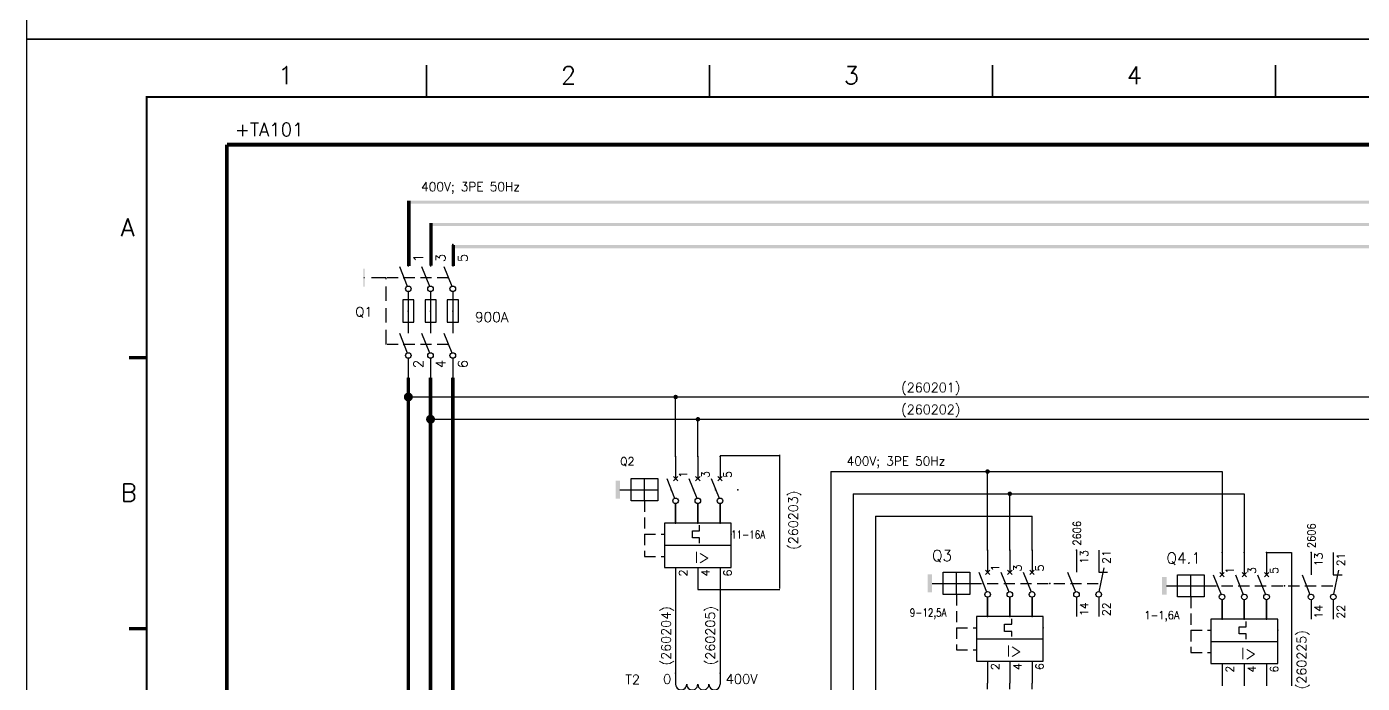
# Model space of a CAD drawing. Extents: x -25 to 1044, y -25744 to 292.
# Drawn here: x -3.7 to 226.6, y -116.4 to -3.1 of the extents above; entities that cross this region are included whole.
import ezdxf
from ezdxf.enums import TextEntityAlignment as Align

# ---------------------------------------------------------------- set-up
doc = ezdxf.new("R2010")
doc.units = 0
doc.header["$LTSCALE"] = 10
doc.header["$MEASUREMENT"] = 0
doc.linetypes.add('DASHDOT', pattern=[1, 0.5, -0.25, 0, -0.25])
doc.linetypes.add('HIDDEN', pattern=[0.375, 0.25, -0.125])
doc.layers.get('0').update_dxf_attribs({"linetype": 'CONTINUOUS'})
for name, color, linetype in [('$MKLNK', 7, 'HIDDEN'), ('1', 7, 'CONTINUOUS'), ('10', 5, 'CONTINUOUS'), ('102', 7, 'CONTINUOUS'), ('2', 7, 'CONTINUOUS'), ('4', 7, 'HIDDEN'), ('8', 1, 'CONTINUOUS'), ('9', 6, 'CONTINUOUS'), ('DIBUJO', 7, 'CONTINUOUS'), ('NODE', 7, 'CONTINUOUS')]:
    doc.layers.add(name, color=color, linetype=linetype)
doc.styles.add('ROMANS', font='romans')
doc.styles.get("Standard").update_dxf_attribs({"font": 'simplex'})

# ---------------------------------------------------------------- blocks, each defined once
blk = doc.blocks.new('NOD', base_point=(237.5, 170))
at = {"layer": 'NODE'}
blk.add_point((237.5, 170), dxfattribs=at)
blk = doc.blocks.new('IATR1A1C')
for p, q in [((0, -7.5), (0, -3.14)), ((5, -7.5), (5, -3.14)), ((10, -7.5), (10, -3.12)), ((0, -17.5), (0, -22.5)), ((5, -17.5), (5, -22.5)), ((10, -17.5), (10, -22.5))]:
    blk.add_line(p, q)
for p in [(-2.5, -10), (12.5, -10)]:
    blk.add_point(p)
at = {"layer": '102'}
for p, q in [((0, 7.5), (0, 2.5)), ((5, 7.5), (5, 2.5)), ((10, 7.5), (10, 2.5)), ((20, 7.5), (20, 2.5)), ((25, 7.5), (25, 2.5)), ((25.13, -1.89), (26.25, 3.5)), ((-2, 2.5), (-0.23, -1.92)), ((3, 2.5), (4.77, -1.92)), ((8, 2.5), (9.77, -1.92)), ((18, 2.5), (19.77, -1.92)), ((25, 2.5), (27, 2.5)), ((0, -3.12), (0, -7.5)), ((5, -3.12), (5, -7.5)), ((10, -3.12), (10, -7.5)), ((20, -3.12), (20, -7.5)), ((25, -3.12), (25, -7.5)), ((12.5, -7.5), (-2.5, -7.5)), ((-2.5, -7.5), (-2.5, -12.5)), ((5.42, -9.22), (5.42, -8)), ((12.5, -12.5), (12.5, -7.5)), ((3.82, -9.22), (5.42, -9.22)), ((3.82, -10.82), (3.82, -9.22)), ((5.42, -10.82), (3.82, -10.82)), ((5.42, -12), (5.42, -10.82)), ((-2.5, -12.5), (12.5, -12.5)), ((-2.5, -12.5), (-2.5, -17.5)), ((12.5, -17.5), (12.5, -12.5)), ((-2.5, -17.5), (12.5, -17.5))]:
    blk.add_line(p, q, dxfattribs=at)
for centre in [(0, -2.5), (5, -2.5), (10, -2.5), (20, -2.5), (25, -2.5)]:
    blk.add_circle(centre, 0.625, dxfattribs=at)
for p in [(-1, 0), (4, 0), (9, 0), (14, 0), (19, 0)]:
    blk.add_point(p, dxfattribs=at)
at = {"layer": '2', "linetype": 'HIDDEN'}
for p, q in [((-3.86, 0), (25.46, 0)), ((-7, -2.5), (-7, -15)), ((-7, -10), (-2.5, -10)), ((-7, -15), (-2.5, -15))]:
    blk.add_line(p, q, dxfattribs=at)
at = {"layer": '2'}
blk.add_trace([(-12.5, 2), (-13.5, 2), (-12.5, -2), (-13.5, -2)], dxfattribs=at)
at = {"layer": 'DIBUJO'}
for p, q in [((-12.5, 0), (-4, 0)), ((-10, -2.5), (-10, 2.5)), ((-10, 2.5), (-4, 2.5)), ((-7, -2.5), (-7, 2.5)), ((-4, 2.5), (-4, -2.5)), ((0.5, 3), (-0.5, 2)), ((-0.5, 3), (0.5, 2)), ((4.5, 3), (5.5, 2)), ((5.5, 3), (4.5, 2)), ((9.5, 3), (10.5, 2)), ((10.5, 3), (9.5, 2)), ((-4, -2.5), (-10, -2.5))]:
    blk.add_line(p, q, dxfattribs=at)
at = {"layer": '2'}
for p in [(0, 7.5), (5, 7.5), (10, 7.5), (20, 7.5), (0, -7.5), (5, -7.5), (10, -7.5)]:
    blk.add_blockref('NOD', p, dxfattribs=at)
at = {"layer": '102'}
blk.add_text('I>', height=2.52, dxfattribs=at).set_placement((5.97, -16.49), align=Align.CENTER)
at = {"layer": 'DIBUJO', "color": 1, "style": 'ROMANS'}
for s, p in [('13', (22.61, 4.39)), ('21', (27.61, 4.39)), ('1', (2.61, 2.68)), ('3', (7.61, 2.68)), ('5', (12.61, 2.68)), ('14', (22.61, -7.37)), ('22', (27.61, -7.37)), ('2', (2.61, -19.52)), ('4', (7.61, -19.52)), ('6', (12.61, -19.52))]:
    blk.add_text(s, height=1.8, rotation=90, dxfattribs=at).set_placement(p)
at = {"layer": 'DIBUJO', "color": 6, "style": 'ROMANS', "width": 0.8}
for p in [(21, 8.5), (26, 8.5)]:
    blk.add_attdef('PAGCAUXABIERTO1', p, '', height=1.8, rotation=90, dxfattribs=at)
at = {"layer": 'DIBUJO', "color": 6, "style": 'ROMANS'}
blk.add_attdef('REFERENCIA', (-12.5, 5.5), '', height=1.8, dxfattribs=at)
at = {"layer": 'DIBUJO', "color": 6, "style": 'ROMANS', "width": 0.8}
blk.add_attdef('REGULACION', (13.5, -11), '', height=1.8, dxfattribs=at)
blk = doc.blocks.new('$71301MS')
at = {"layer": '$MKLNK'}
blk.add_line((9, -7.5), (-5, -7.5), dxfattribs=at)
for p, q in [((0, 0), (0, -5)), ((5, 0), (5, -5)), ((10, 0), (10, -5)), ((0, -10.62), (0, -15)), ((5, -10.62), (5, -15)), ((10, -10.62), (10, -15))]:
    blk.add_line(p, q)
at = {"layer": '102'}
for p, q in [((-2, -5), (-0.23, -9.42)), ((3, -5), (4.77, -9.42)), ((8, -5), (9.77, -9.42))]:
    blk.add_line(p, q, dxfattribs=at)
for centre in [(0, -10), (5, -10), (10, -10)]:
    blk.add_circle(centre, 0.625, dxfattribs=at)
for p in [(-1, -7.5), (4, -7.5), (9, -7.5)]:
    blk.add_point(p, dxfattribs=at)
at = {"layer": '2'}
for p in [(0, 0), (5, 0), (10, 0), (0, -15), (5, -15), (10, -15)]:
    blk.add_blockref('NOD', p, dxfattribs=at)
at = {"layer": '8', "flags": 8}
for tag, p in [('1A', (3.32, -4)), ('3A', (8.32, -4)), ('5A', (13.32, -4))]:
    blk.add_attdef(tag, p, '', height=2.15, rotation=90, dxfattribs=at)
for tag, p in [('2A', (3.32, -11)), ('4A', (8.32, -11)), ('6A', (13.32, -11))]:
    blk.add_attdef(tag, text='', height=2.15, rotation=90, dxfattribs=at).set_placement(p, align=Align.RIGHT)
at = {"layer": '9'}
blk.add_attdef('ID', text='', height=2.15, rotation=90, dxfattribs=at).set_placement((-7.25, -7.5), align=Align.CENTER)
blk = doc.blocks.new('$060303')
at = {"layer": '2'}
for p, q in [((0, 0), (2.5, 0)), ((0, -10), (2.5, -10))]:
    blk.add_line(p, q, dxfattribs=at)
for centre in [(2.5, -1.25), (2.5, -3.75), (2.5, -6.25), (2.5, -8.75)]:
    blk.add_arc(centre, 1.25, 270, 90, dxfattribs=at)
for p in [(0, 0), (0, -10)]:
    blk.add_blockref('NOD', p, dxfattribs=at)
at = {"layer": '8'}
for tag, p in [('1A', (1.5, -3.325)), ('2A', (1.5, -13.325))]:
    blk.add_attdef(tag, text='', height=2.15, dxfattribs=at).set_placement(p, align=Align.RIGHT)
at = {"layer": '9'}
blk.add_attdef('ID', text='', height=2.15, dxfattribs=at).set_placement((0, 1.175), align=Align.CENTER)
blk = doc.blocks.new('KK')
for p, q in [((170.54, 197.03), (170.54, 201.39)), ((175.54, 197.03), (175.54, 201.39)), ((180.54, 197.03), (180.54, 201.41)), ((170.54, 187.03), (170.54, 182.03)), ((175.54, 187.03), (175.54, 182.03)), ((180.54, 187.03), (180.54, 182.03))]:
    blk.add_line(p, q)
for p in [(168.04, 194.53), (183.04, 194.53)]:
    blk.add_point(p)
at = {"layer": '102'}
for p, q in [((170.54, 212.03), (170.54, 207.03)), ((175.54, 212.03), (175.54, 207.03)), ((180.54, 212.03), (180.54, 207.03)), ((168.54, 207.03), (170.31, 202.61)), ((173.54, 207.03), (175.31, 202.61)), ((178.54, 207.03), (180.31, 202.61)), ((170.54, 201.4), (170.54, 197.03)), ((175.54, 201.4), (175.54, 197.03)), ((180.54, 201.4), (180.54, 197.03)), ((183.04, 197.03), (168.04, 197.03)), ((168.04, 197.03), (168.04, 192.03)), ((174.36, 195.31), (175.96, 195.31)), ((174.36, 193.71), (174.36, 195.31)), ((175.96, 195.31), (175.96, 196.53)), ((183.04, 192.03), (183.04, 197.03)), ((175.96, 193.71), (174.36, 193.71)), ((175.96, 192.53), (175.96, 193.71)), ((168.04, 192.03), (183.04, 192.03)), ((168.04, 192.03), (168.04, 187.03)), ((183.04, 187.03), (183.04, 192.03)), ((168.04, 187.03), (183.04, 187.03))]:
    blk.add_line(p, q, dxfattribs=at)
for centre in [(170.54, 202.03), (175.54, 202.03), (180.54, 202.03)]:
    blk.add_circle(centre, 0.625, dxfattribs=at)
for p in [(169.54, 204.53), (174.54, 204.53), (179.54, 204.53), (184.54, 204.53)]:
    blk.add_point(p, dxfattribs=at)
at = {"layer": '2', "linetype": 'HIDDEN'}
for p, q in [((163.54, 202.03), (163.54, 189.53)), ((163.54, 194.53), (168.04, 194.53)), ((163.54, 189.53), (168.04, 189.53))]:
    blk.add_line(p, q, dxfattribs=at)
at = {"layer": '2'}
blk.add_trace([(158.04, 206.53), (157.04, 206.53), (158.04, 202.53), (157.04, 202.53)], dxfattribs=at)
at = {"layer": 'DIBUJO'}
for p, q in [((171.04, 207.53), (170.04, 206.53)), ((170.04, 207.53), (171.04, 206.53)), ((175.04, 207.53), (176.04, 206.53)), ((176.04, 207.53), (175.04, 206.53)), ((180.04, 207.53), (181.04, 206.53)), ((181.04, 207.53), (180.04, 206.53)), ((158.04, 204.53), (166.54, 204.53)), ((160.54, 202.03), (160.54, 207.03)), ((160.54, 207.03), (166.54, 207.03)), ((163.54, 202.03), (163.54, 207.03)), ((166.54, 207.03), (166.54, 202.03)), ((166.54, 202.03), (160.54, 202.03))]:
    blk.add_line(p, q, dxfattribs=at)
at = {"layer": '2'}
for p in [(170.54, 212.03), (175.54, 212.03), (180.54, 212.03), (170.54, 197.03), (175.54, 197.03), (180.54, 197.03)]:
    blk.add_blockref('NOD', p, dxfattribs=at)
at = {"layer": '102'}
blk.add_text('I>', height=2.52, dxfattribs=at).set_placement((176.51, 188.04), align=Align.CENTER)
at = {"layer": 'DIBUJO', "color": 1, "style": 'ROMANS'}
for s, p in [('1', (173.15, 207.2)), ('3', (178.15, 207.2)), ('5', (183.15, 207.2)), ('2', (173.15, 185.01)), ('4', (178.15, 185.01)), ('6', (183.15, 185.01))]:
    blk.add_text(s, height=1.8, rotation=90, dxfattribs=at).set_placement(p)
at = {"layer": 'DIBUJO', "color": 6, "style": 'ROMANS'}
blk.add_attdef('REFERENCIA', (158.04, 210.03), '', height=1.8, dxfattribs=at)
at = {"layer": 'DIBUJO', "color": 6, "style": 'ROMANS', "width": 0.8}
blk.add_attdef('REGULACION', (184.04, 193.53), '', height=1.8, dxfattribs=at)
blk = doc.blocks.new('newcajec')
at = {"layer": '1'}
for points in [[(47.5, 272.5, 0.3, 0.3, 0), (47.5, 277.91, 0.3, 0.3, 0)], [(95.5, 272.5, 0.3, 0.3, 0), (95.5, 277.91, 0.3, 0.3, 0)], [(143.5, 272.5, 0.3, 0.3, 0), (143.5, 277.91, 0.3, 0.3, 0)], [(191.5, 272.5, 0.3, 0.3, 0), (191.5, 277.91, 0.3, 0.3, 0)], [(-2.99, 228.23, 0.6, 0.6, 0), (-0.18, 228.23, 0.6, 0.6, 0)], [(-2.99, 182.23, 0.6, 0.6, 0), (-0.18, 182.23, 0.6, 0.6, 0)]]:
    blk.add_lwpolyline(points, format="xyseb", dxfattribs=at)
at = {"layer": '1', "const_width": 0.3}
blk.add_lwpolyline([(0, 0), (0, 272.5), (383, 272.5), (383, 0)], close=True, dxfattribs=at)
at = {"layer": '1', "style": 'ROMANS'}
for s, p in [('1', (22.29, 274.68)), ('2', (70.29, 274.68)), ('3', (118.29, 274.68)), ('4', (166.29, 274.68)), ('A', (-4.37, 248.84)), ('B', (-4.37, 203.84))]:
    blk.add_text(s, height=3, dxfattribs=at).set_placement(p)
at = {"layer": '10', "style": 'ROMANS'}
for tag, p in [('REV41', (3.5, 18.74)), ('REV43', (77.7, 18.74)), ('REV31', (3.5, 14.58)), ('REV33', (77.7, 14.58)), ('REV21', (3.5, 10.42)), ('REV23', (77.7, 10.42)), ('REV11', (3.5, 6.27)), ('REV13', (77.7, 6.27))]:
    blk.add_attdef(tag, text='', height=2.5, dxfattribs=at).set_placement(p, align=Align.MIDDLE)
for tag, p, height in [('REV42', (8, 17.49), 2.5), ('SHEETNAME1', (100.5, 15.83), 2.5), ('DOCUMENTTYPE', (216.43, 16.8), 2.5), ('NOTA', (305.32, 15.8), 3), ('DESIGNCHECK', (180.74, 14.83), 2.5), ('REV32', (8, 13.33), 2.5), ('SHEETNAME2', (100.5, 11.67), 2.5), ('OBJECT', (216.43, 12.4), 2.5), ('REV22', (8, 9.17), 2.5), ('ORDER', (305.32, 7.3), 4.5), ('SHEETNAME3', (100.5, 7.51), 2.5), ('DRAWINGCHECK', (180.53, 7.71), 2.5), ('CUSTOMER', (216.43, 8.08), 2.5), ('REV12', (8, 5.01), 2.5), ('SHEETNAME4', (100.5, 3.35), 2.5), ('DOCUMENT_ID', (305.32, 0.93), 4.4), ('USER', (180.63, 0.71), 2.5), ('DEPARTMENT', (271.93, 1.05), 2.5)]:
    blk.add_attdef(tag, p, '', height=height, dxfattribs=at)
for tag, width, p, p2 in [('REV44', 1.221199, (84.53, 17.49), (98.48, 17.49)), ('REV34', 1.221199, (84.53, 13.33), (98.48, 13.33)), ('REV24', 1.221199, (84.53, 9.17), (98.48, 9.17)), ('REV14', 1.221199, (84.53, 5.01), (98.48, 5.01)), ('CREATED2', 7.039915, (282.71, 1.05), (301.14, 1.05))]:
    blk.add_attdef(tag, text='', height=2.5, dxfattribs=dict(at, width=width)).set_placement(p, p2, align=Align.FIT)
for tag, p in [('SHEET', (382, 7.43)), ('NEXTSHEET', (382, 0.5))]:
    blk.add_attdef(tag, text='', height=2.5, dxfattribs=at).set_placement(p, align=Align.RIGHT)

msp = doc.modelspace()

# ---------------------------------------------------------------- linework, layer by layer
at = {"layer": '2'}
for p, q in [((63.08, -50.28), (61.16, -50.28)), ((61.16, -50.28), (61.16, -54.11)), ((63.08, -54.11), (63.08, -50.28)), ((65, -50.28), (65, -54.11)), ((66.91, -50.28), (65, -50.28)), ((66.91, -54.11), (66.91, -50.28)), ((68.83, -50.28), (68.83, -54.11)), ((70.75, -50.28), (68.83, -50.28)), ((70.75, -54.11), (70.75, -50.28)), ((61.16, -54.11), (63.08, -54.11)), ((65, -54.11), (66.91, -54.11)), ((68.83, -54.11), (70.75, -54.11)), ((202.46, -79.9), (202.46, -93.87)), ((206.29, -83.77), (206.29, -93.87))]:
    msp.add_line(p, q, dxfattribs=at)
at = {"layer": '2', "color": 7}
for p, q in [((62.12, -67.03), (125.47, -67.03)), ((108.21, -77.28), (108.21, -67.03)), ((125.47, -67.03), (194.75, -67.03)), ((194.75, -67.03), (241.97, -67.03)), ((65.96, -70.87), (198.61, -70.87)), ((112.04, -77.28), (112.04, -70.87)), ((198.61, -70.87), (245.8, -70.87)), ((126.2, -77.19), (115.88, -77.19)), ((126.2, -100.09), (126.2, -77)), ((135.01, -79.9), (135.01, -218.33)), ((135.01, -79.9), (162.02, -79.9)), ((162.02, -93.44), (162.02, -79.71)), ((162.02, -79.9), (202.46, -79.9)), ((138.85, -83.73), (138.85, -218.33)), ((138.85, -83.73), (165.85, -83.73)), ((165.85, -93.44), (165.85, -83.54)), ((165.85, -83.73), (198.92, -83.73)), ((198.92, -83.73), (206.29, -83.77)), ((142.68, -87.57), (142.68, -218.33)), ((142.68, -87.57), (169.68, -87.57)), ((169.68, -93.44), (169.68, -87.57)), ((210.12, -93.87), (214.42, -93.87)), ((214.42, -93.87), (214.42, -116.87)), ((108.21, -100.28), (108.21, -114.7)), ((112.04, -100.28), (126.2, -100.28)), ((115.88, -100.28), (115.88, -114.7)), ((162.02, -117.45), (162.02, -116.44)), ((165.85, -117.45), (165.85, -116.44)), ((169.68, -117.45), (169.68, -116.44))]:
    msp.add_line(p, q, dxfattribs=at)
at = {"layer": '2', "color": 3, "linetype": 'DASHDOT'}
msp.add_lwpolyline([(401.36, -269.09, 0.46, 0.46, 0), (226.73, -269.09, 0.46, 0.46, 0), (226.73, -230.92, 0.644, 0.644, 0), (30.83, -230.92, 0.644, 0.644, 0), (30.83, -23.48, 0.644, 0.644, 0)], format="xyseb", dxfattribs=at)
at = {"layer": '2', "color": 3, "linetype": 'DASHDOT', "const_width": 0.644}
msp.add_lwpolyline([(30.83, -23.48), (401.36, -23.48), (401.36, -269.09)], dxfattribs=at)
at = {"layer": '2', "color": 7}
for points in [[(62.21, -33.15, 0.613, 0.613, 0), (62.21, -44.4, 0.613, 0.613, 0)], [(66.04, -36.99, 0.613, 0.613, 0), (66.04, -44.39, 0.613, 0.613, 0)], [(69.88, -40.82, 0.613, 0.613, 0), (69.88, -44.4, 0.613, 0.613, 0)]]:
    msp.add_lwpolyline(points, format="xyseb", dxfattribs=at)
at = {"layer": '2', "color": 7, "const_width": 0.613}
for points in [[(62.12, -63.7), (62.12, -135.19)], [(65.96, -63.7), (65.96, -135.19)], [(69.79, -63.7), (69.79, -135.19)]]:
    msp.add_lwpolyline(points, dxfattribs=at)
at = {"layer": '2', "color": 7}
for points, const_width in [([(61.74, -67.03, 1), (62.51, -67.03, 1)], 0.767), ([(108.04, -67.03, 1), (108.42, -67.03, 1)], 0.383), ([(65.57, -70.87, 1), (66.34, -70.87, 1)], 0.767), ([(111.87, -70.87, 1), (112.26, -70.87, 1)], 0.383), ([(161.82, -79.9, 1), (162.21, -79.9, 1)], 0.383), ([(165.66, -83.73, 1), (166.04, -83.73, 1)], 0.383)]:
    msp.add_lwpolyline(points, format="xyb", close=True, dxfattribs=dict(at, const_width=const_width))
at = {"layer": '2'}
for points in [[(62.21, -33.15), (62.21, -33.69), (295.09, -33.15), (295.09, -33.69)], [(66.05, -36.99), (66.05, -37.52), (295.08, -36.99), (295.08, -37.52)], [(69.9, -40.82), (69.9, -41.36), (295.1, -40.82), (295.1, -41.36)], [(54.57, -44.91), (54.34, -44.91), (54.57, -47.98), (54.34, -47.98)]]:
    msp.add_trace(points, dxfattribs=at)
at = {"layer": '4'}
for p, q in [((58.29, -46.45), (54.46, -46.45)), ((58.29, -57.95), (58.29, -46.45))]:
    msp.add_line(p, q, dxfattribs=at)
at = {"layer": 'DIBUJO'}
for points in [[(-3.69, 291.75), (416.31, 291.75), (416.31, -5.25), (-3.69, -5.25), (-3.69, 291.75)], [(-3.69, -5.25), (416.31, -5.25), (416.31, -302.25), (-3.69, -302.25), (-3.69, -5.25)]]:
    msp.add_lwpolyline(points, dxfattribs=at)

# ---------------------------------------------------------------- block references
at = {"layer": '2', "color": 7, "xscale": 1.01651376146789, "yscale": 1.01651376146789, "zscale": 1.01651376146789}
msp.add_blockref('newcajec', (16.99, -292.25), dxfattribs=at)
at = {"layer": '2'}
ref = msp.add_blockref('$71301MS', (62.12, -40.7), dxfattribs=dict(at, xscale=0.7666715241467432, yscale=0.7666715241467432, zscale=0.7666715241467432))
ref.add_attrib('ID', 'Q1', dxfattribs={"layer": '9', "height": 1.648}).set_placement((54.46, -53.15), align=Align.CENTER)
ref.add_attrib('1A', '1', (64.67, -43.76), dxfattribs={"layer": '8', "height": 1.65, "rotation": 90, "flags": 8})
ref.add_attrib('3A', '3', (68.51, -43.76), dxfattribs={"layer": '8', "height": 1.65, "rotation": 90, "flags": 8})
ref.add_attrib('5A', '5', (72.34, -43.76), dxfattribs={"layer": '8', "height": 1.65, "rotation": 90, "flags": 8})
ref = msp.add_blockref('$71301MS', (62.12, -52.2), dxfattribs=dict(at, xscale=0.7666715241467432, yscale=0.7666715241467432, zscale=0.7666715241467432))
ref.add_attrib('2A', '2', dxfattribs={"layer": '8', "height": 1.65, "rotation": 90, "flags": 8}).set_placement((64.67, -60.63), align=Align.RIGHT)
ref.add_attrib('4A', '4', dxfattribs={"layer": '8', "height": 1.65, "rotation": 90, "flags": 8}).set_placement((68.51, -60.63), align=Align.RIGHT)
ref.add_attrib('6A', '6', dxfattribs={"layer": '8', "height": 1.65, "rotation": 90, "flags": 8}).set_placement((72.34, -60.63), align=Align.RIGHT)
at = {"layer": '2', "color": 7}
ref = msp.add_blockref('KK', (-22.54, -239.84), dxfattribs=dict(at, xscale=0.7666715241467432, yscale=0.7666715241467432, zscale=0.7666715241467432))
ref.add_attrib('REFERENCIA', 'Q2', (98.63, -78.82), dxfattribs={"layer": 'DIBUJO', "color": 6, "height": 1.38, "style": 'ROMANS'})
ref.add_attrib('REGULACION', '11-16A', (117.79, -91.47), dxfattribs={"layer": 'DIBUJO', "color": 6, "height": 1.38, "style": 'ROMANS', "width": 0.8})
ref = msp.add_blockref('IATR1A1C', (162.02, -99.19), dxfattribs=dict(at, xscale=0.7666715241467432, yscale=0.7666715241467432, zscale=0.7666715241467432))
ref.add_attrib('REFERENCIA', 'Q3', (152.43, -95.36), dxfattribs={"layer": 'DIBUJO', "color": 6, "height": 1.917, "style": 'ROMANS'})
ref.add_attrib('REGULACION', '9-12,5A', (148.6, -104.94), dxfattribs={"layer": 'DIBUJO', "color": 6, "height": 1.38, "style": 'ROMANS', "width": 0.8})
ref.add_attrib('PAGCAUXABIERTO1', '2606', (178.12, -92.68), dxfattribs={"layer": 'DIBUJO', "color": 6, "height": 1.38, "rotation": 90, "style": 'ROMANS', "width": 0.9})
ref = msp.add_blockref('IATR1A1C', (202.46, -99.62), dxfattribs=dict(at, xscale=0.7666715241467432, yscale=0.7666715241467432, zscale=0.7666715241467432))
ref.add_attrib('REFERENCIA', 'Q4.1', (192.87, -95.79), dxfattribs={"layer": 'DIBUJO', "color": 6, "height": 1.917, "style": 'ROMANS'})
ref.add_attrib('REGULACION', '1-1,6A', (189.04, -105.37), dxfattribs={"layer": 'DIBUJO', "color": 6, "height": 1.38, "style": 'ROMANS', "width": 0.9})
ref.add_attrib('PAGCAUXABIERTO1', '2606', (218.56, -93.1), dxfattribs={"layer": 'DIBUJO', "color": 6, "height": 1.38, "rotation": 90, "style": 'ROMANS', "width": 0.9})
ref = msp.add_blockref('$060303', (115.88, -114.7), dxfattribs=dict(at, xscale=0.7666715241467432, yscale=0.7666715241467432, zscale=0.7666715241467432, rotation=270))
ref.add_attrib('ID', 'T2', dxfattribs={"layer": '9', "height": 1.648}).set_placement((100.81, -116.62), align=Align.CENTER)
ref.add_attrib('1A', '400V', dxfattribs={"layer": '8', "height": 1.648}).set_placement((122.36, -116.53), align=Align.RIGHT)
ref.add_attrib('2A', '0', dxfattribs={"layer": '8', "height": 1.65}).set_placement((107.47, -116.53), align=Align.RIGHT)

# ---------------------------------------------------------------- texts
msp.add_text('900A', height=1.725).set_placement((73.62, -54.11))
at = {"layer": '2', "color": 6}
for s, height, p in [('+TA101', 2.3, (32.22, -22.01)), ('(260201)', 1.61, (147.11, -66.19)), ('(260202)', 1.61, (147.11, -69.99))]:
    msp.add_text(s, height=height, dxfattribs=at).set_placement(p)
at = {"layer": '2', "color": 7}
for p in [(64.33, -31.5), (137.7, -78.86)]:
    msp.add_text('400V; 3PE 50Hz', height=1.5333, dxfattribs=at).set_placement(p)
at = {"layer": '2', "color": 6}
for s, p in [('(260203)', (129.32, -93.41)), ('(260204)', (107.37, -113.36)), ('(260205)', (114.99, -113.32)), ('(260225)', (216.98, -117.48))]:
    msp.add_text(s, height=1.61, rotation=90, dxfattribs=at).set_placement(p)

doc.saveas('drawing.dxf')
